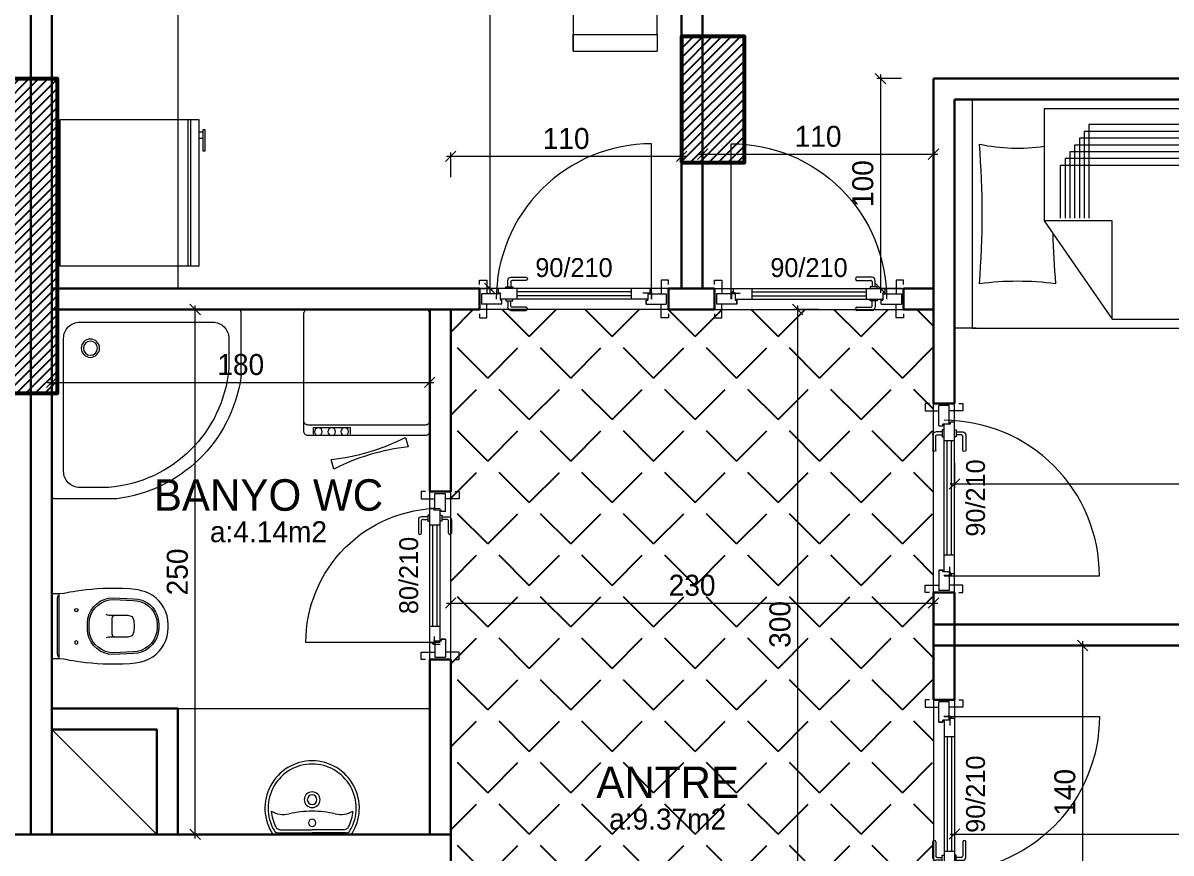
# Model space of a CAD drawing. Header units: centimetres. Extents: x 562865 to 1310255, y -148070 to 32737.
# Drawn here: x 655124 to 655670, y -25218 to -24823 of the extents above; entities that cross this region are included whole.
import ezdxf
from ezdxf.enums import TextEntityAlignment as Align

# ---------------------------------------------------------------- set-up
doc = ezdxf.new("R2010")
doc.units = ezdxf.units.CM
doc.header["$LTSCALE"] = 2.5
doc.layers.get('0').update_dxf_attribs({"color": 86})
for name, color, linetype in [('alan', 7, 'Continuous'), ('kapi-yazi', 7, 'Continuous'), ('mahal', 7, 'Continuous'), ('tarama', 173, 'Continuous'), ('TARAMA KOLON', 252, 'Continuous')]:
    doc.layers.add(name, color=color, linetype=linetype)
for name, color, linetype, lineweight in [('DUVAR', 4, 'Continuous', 30), ('duvar-kesim', 7, 'Continuous', 0), ('iç ölçü', 106, 'Continuous', 18), ('kapi', 9, 'Continuous', 0), ('kolon', 1, 'Continuous', 53), ('TEFRIS', 33, 'Continuous', 0)]:
    doc.layers.add(name, color=color, linetype=linetype, lineweight=lineweight)
doc.styles.add('PINAR', font='comic.ttf')
doc.dimstyles.new('TEMİZ ÖLÇÜ', dxfattribs={"dimtxt": 10, "dimasz": 5, "dimexe": 1.8, "dimexo": 0.625, "dimgap": 3, "dimtad": 1, "dimdec": 0, "dimrnd": 0.5, "dimzin": 1, "dimdsep": 46, "dimtxsty": 'PINAR', "dimblk": 'OBLIQUE', "dimcen": 0.9, "dimdle": 2, "dimclrd": 256, "dimclre": 256, "dimclrt": 7, "dimadec": 0, "dimazin": 0, "dimtfac": 1, "dimtdec": 0, "dimtofl": 0, "dimtmove": 2, "dimatfit": 2, "dimfxl": 10, "dimfxlon": 1, "dimlwd": -1, "dimlwe": -1, "dimarcsym": 0})

# ---------------------------------------------------------------- blocks, each defined once
blk = doc.blocks.new('_Oblique')
at = {"color": 0, "linetype": 'ByBlock', "lineweight": -2}
blk.add_line((-0.5, -0.5), (0.5, 0.5), dxfattribs=at)
blk = doc.blocks.new('*D1723')
at = {"layer": 'Defpoints', "color": 0}
for p in [(655205.66, -24959.39), (655227.34, -24959.39), (655227.34, -25209.39)]:
    blk.add_point(p, dxfattribs=at)
at = {"layer": 'iç ölçü'}
for p, q in [((655215.66, -24959.39), (655203.86, -24959.39)), ((655205.66, -25211.39), (655205.66, -24957.39)), ((655215.66, -25209.39), (655203.86, -25209.39))]:
    blk.add_line(p, q, dxfattribs=at)
at = {"layer": 'iç ölçü', "linetype": 'ByBlock', "xscale": 5, "yscale": 5, "zscale": 5}
for p, rotation in [((655205.66, -24959.39), 90), ((655205.66, -25209.39), 270)]:
    blk.add_blockref('_Oblique', p, dxfattribs=dict(at, rotation=rotation))
at = {"layer": 'iç ölçü', "color": 7, "insert": (655197.18, -25084.39), "char_height": 10, "attachment_point": 5, "rotation": 90, "style": 'PINAR'}
blk.add_mtext('250', dxfattribs=at)
blk = doc.blocks.new('*D1724')
at = {"layer": 'Defpoints', "color": 0}
for p in [(655317.34, -24994.1), (655137.34, -25018.91), (655317.34, -25018.91)]:
    blk.add_point(p, dxfattribs=at)
at = {"layer": 'iç ölçü'}
for p, q in [((655137.34, -25004.1), (655137.34, -24992.3)), ((655317.34, -25004.1), (655317.34, -24992.3)), ((655135.34, -24994.1), (655319.34, -24994.1))]:
    blk.add_line(p, q, dxfattribs=at)
at = {"layer": 'iç ölçü', "linetype": 'ByBlock', "xscale": 5, "yscale": 5, "zscale": 5, "rotation": 180}
blk.add_blockref('_Oblique', (655137.34, -24994.1), dxfattribs=at)
at = {"layer": 'iç ölçü', "linetype": 'ByBlock', "xscale": 5, "yscale": 5, "zscale": 5}
blk.add_blockref('_Oblique', (655317.34, -24994.1), dxfattribs=at)
at = {"layer": 'iç ölçü', "color": 7, "insert": (655227.34, -24985.64), "char_height": 10, "attachment_point": 5, "style": 'PINAR'}
blk.add_mtext('180', dxfattribs=at)
blk = doc.blocks.new('*D1727')
at = {"layer": 'Defpoints', "color": 0}
for p in [(655437.34, -24886.37), (655437.34, -24933.88), (655327.34, -24977.63)]:
    blk.add_point(p, dxfattribs=at)
at = {"layer": 'iç ölçü'}
for p, q in [((655325.34, -24886.37), (655439.34, -24886.37)), ((655327.34, -24896.37), (655327.34, -24884.57)), ((655437.34, -24896.37), (655437.34, -24884.57))]:
    blk.add_line(p, q, dxfattribs=at)
at = {"layer": 'iç ölçü', "linetype": 'ByBlock', "xscale": 5, "yscale": 5, "zscale": 5, "rotation": 180}
blk.add_blockref('_Oblique', (655327.34, -24886.37), dxfattribs=at)
at = {"layer": 'iç ölçü', "linetype": 'ByBlock', "xscale": 5, "yscale": 5, "zscale": 5}
blk.add_blockref('_Oblique', (655437.34, -24886.37), dxfattribs=at)
at = {"layer": 'iç ölçü', "color": 7, "insert": (655382.34, -24877.96), "char_height": 10, "attachment_point": 5, "style": 'PINAR'}
blk.add_mtext('110', dxfattribs=at)
blk = doc.blocks.new('*D1728')
at = {"layer": 'Defpoints', "color": 0}
for p in [(655557.34, -24885.34), (655447.34, -24949.21), (655557.34, -24992.95)]:
    blk.add_point(p, dxfattribs=at)
at = {"layer": 'iç ölçü'}
for p, q in [((655445.34, -24885.34), (655559.34, -24885.34)), ((655447.34, -24895.34), (655447.34, -24883.54)), ((655557.34, -24895.34), (655557.34, -24883.54))]:
    blk.add_line(p, q, dxfattribs=at)
at = {"layer": 'iç ölçü', "linetype": 'ByBlock', "xscale": 5, "yscale": 5, "zscale": 5, "rotation": 180}
blk.add_blockref('_Oblique', (655447.34, -24885.34), dxfattribs=at)
at = {"layer": 'iç ölçü', "linetype": 'ByBlock', "xscale": 5, "yscale": 5, "zscale": 5}
blk.add_blockref('_Oblique', (655557.34, -24885.34), dxfattribs=at)
at = {"layer": 'iç ölçü', "color": 7, "insert": (655502.34, -24876.94), "char_height": 10, "attachment_point": 5, "style": 'PINAR'}
blk.add_mtext('110', dxfattribs=at)
blk = doc.blocks.new('*D1730')
at = {"layer": 'Defpoints', "color": 0}
for p in [(655567.34, -25014.39), (656005.38, -25014.39), (656005.38, -25042.48)]:
    blk.add_point(p, dxfattribs=at)
at = {"layer": 'iç ölçü'}
for p, q in [((655567.34, -25032.48), (655567.34, -25044.28)), ((656005.38, -25032.48), (656005.38, -25044.28)), ((655565.34, -25042.48), (656007.38, -25042.48))]:
    blk.add_line(p, q, dxfattribs=at)
at = {"layer": 'iç ölçü', "linetype": 'ByBlock', "xscale": 5, "yscale": 5, "zscale": 5, "rotation": 180}
blk.add_blockref('_Oblique', (655567.34, -25042.48), dxfattribs=at)
at = {"layer": 'iç ölçü', "linetype": 'ByBlock', "xscale": 5, "yscale": 5, "zscale": 5}
blk.add_blockref('_Oblique', (656005.38, -25042.48), dxfattribs=at)
at = {"layer": 'iç ölçü', "color": 7, "insert": (655786.36, -25034.02), "char_height": 10, "attachment_point": 5, "style": 'PINAR'}
blk.add_mtext('438', dxfattribs=at)
blk = doc.blocks.new('*D1732')
at = {"layer": 'Defpoints', "color": 0}
for p in [(655567.34, -25200.8), (656005.38, -25200.8), (656005.38, -25209.23)]:
    blk.add_point(p, dxfattribs=at)
at = {"layer": 'iç ölçü'}
for p, q in [((655567.34, -25201.43), (655567.34, -25211.03)), ((656005.38, -25201.43), (656005.38, -25211.03)), ((655565.34, -25209.23), (656007.38, -25209.23))]:
    blk.add_line(p, q, dxfattribs=at)
at = {"layer": 'iç ölçü', "linetype": 'ByBlock', "xscale": 5, "yscale": 5, "zscale": 5, "rotation": 180}
blk.add_blockref('_Oblique', (655567.34, -25209.23), dxfattribs=at)
at = {"layer": 'iç ölçü', "linetype": 'ByBlock', "xscale": 5, "yscale": 5, "zscale": 5}
blk.add_blockref('_Oblique', (656005.38, -25209.23), dxfattribs=at)
at = {"layer": 'iç ölçü', "color": 7, "insert": (655786.36, -25200.77), "char_height": 10, "attachment_point": 5, "style": 'PINAR'}
blk.add_mtext('438', dxfattribs=at)
blk = doc.blocks.new('*D1735')
at = {"layer": 'Defpoints', "color": 0}
for p in [(655331.39, -24579.39), (655331.39, -24949.39), (655345.98, -24949.39)]:
    blk.add_point(p, dxfattribs=at)
at = {"layer": 'iç ölçü'}
for p, q in [((655335.98, -24579.39), (655347.78, -24579.39)), ((655345.98, -24577.39), (655345.98, -24951.39)), ((655335.98, -24949.39), (655347.78, -24949.39))]:
    blk.add_line(p, q, dxfattribs=at)
at = {"layer": 'iç ölçü', "linetype": 'ByBlock', "xscale": 5, "yscale": 5, "zscale": 5}
for p, rotation in [((655345.98, -24579.39), 90), ((655345.98, -24949.39), 270)]:
    blk.add_blockref('_Oblique', p, dxfattribs=dict(at, rotation=rotation))
at = {"layer": 'iç ölçü', "color": 7, "insert": (655337.5, -24764.39), "char_height": 10, "attachment_point": 5, "rotation": 90, "style": 'PINAR'}
blk.add_mtext('370', dxfattribs=at)
blk = doc.blocks.new('*D1744')
at = {"layer": 'Defpoints', "color": 0}
for p in [(655632, -25119.39), (655628.35, -25259.39), (655632, -25259.39)]:
    blk.add_point(p, dxfattribs=at)
at = {"layer": 'iç ölçü'}
for p, q in [((655628.35, -25117.39), (655628.35, -25261.39)), ((655631.37, -25119.39), (655626.55, -25119.39)), ((655631.37, -25259.39), (655626.55, -25259.39))]:
    blk.add_line(p, q, dxfattribs=at)
at = {"layer": 'iç ölçü', "linetype": 'ByBlock', "xscale": 5, "yscale": 5, "zscale": 5}
for p, rotation in [((655628.35, -25119.39), 90), ((655628.35, -25259.39), 270)]:
    blk.add_blockref('_Oblique', p, dxfattribs=dict(at, rotation=rotation))
at = {"layer": 'iç ölçü', "color": 7, "insert": (655619.94, -25189.39), "char_height": 10, "attachment_point": 5, "rotation": 90, "style": 'PINAR'}
blk.add_mtext('140', dxfattribs=at)
blk = doc.blocks.new('*D1745')
at = {"layer": 'Defpoints', "color": 0}
for p in [(655557.34, -24849.39), (655532.11, -24949.39), (655557.34, -24949.39)]:
    blk.add_point(p, dxfattribs=at)
at = {"layer": 'iç ölçü'}
for p, q in [((655542.11, -24849.39), (655530.31, -24849.39)), ((655532.11, -24847.39), (655532.11, -24951.39)), ((655542.11, -24949.39), (655530.31, -24949.39))]:
    blk.add_line(p, q, dxfattribs=at)
at = {"layer": 'iç ölçü', "linetype": 'ByBlock', "xscale": 5, "yscale": 5, "zscale": 5}
for p, rotation in [((655532.11, -24849.39), 90), ((655532.11, -24949.39), 270)]:
    blk.add_blockref('_Oblique', p, dxfattribs=dict(at, rotation=rotation))
at = {"layer": 'iç ölçü', "color": 7, "insert": (655523.7, -24899.39), "char_height": 10, "attachment_point": 5, "rotation": 90, "style": 'PINAR'}
blk.add_mtext('100', dxfattribs=at)
blk = doc.blocks.new('fm-door1')
at = {"linetype": 'Continuous'}
for p, q in [((0, 25), (0, -25)), ((100, 25), (0, 25)), ((79.7, 31.8), (79.7, -0.3)), ((84, 27.6), (127.8, 27.6)), ((90, 50), (910, 50)), ((90, 50), (90, 30)), ((100, 30), (90, 30)), ((100, 30), (100, -5)), ((100, 30), (100, -5)), ((100, 0), (900, 0)), ((190, 50), (190, 0)), ((810, 50), (810, 0)), ((910, 30), (900, 30)), ((900, 30), (900, -5)), ((900, 25), (1000, 25)), ((910, 50), (910, 30)), ((1000, 25), (1000, -25)), ((110, -25), (0, -25)), ((100, -5), (110, -5)), ((110, -5), (100, -5)), ((110, -5), (110, -25)), ((110, -25), (110, -5)), ((890, -25), (890, -5)), ((890, -5), (900, -5)), ((890, -25), (1000, -25))]:
    blk.add_line(p, q, dxfattribs=at)
at = {"color": 8, "linetype": 'Continuous'}
for p, q in [((190, 35), (810, 35)), ((190, 15), (810, 15))]:
    blk.add_line(p, q, dxfattribs=at)
at = {"linetype": 'Continuous'}
for points in [[(857.6, 58.1), (857.6, 88.9, 0.414214), (842.4, 104.1), (758.6, 104.1, 1), (758.6, 88.9), (834.8, 88.9, -0.414214), (842.4, 81.3), (842.4, 58.1)], [(857.6, -8.1), (857.6, -38.9, -0.414214), (842.4, -54.1), (758.6, -54.1, -1), (758.6, -38.9), (834.8, -38.9, 0.414214), (842.4, -31.3), (842.4, -8.1)]]:
    blk.add_lwpolyline(points, format="xyb", dxfattribs=at)
for points in [[(869, 50), (869, 58.1), (831, 58.1), (831, 50)], [(869, 0), (869, -8.1), (831, -8.1), (831, 0)]]:
    blk.add_lwpolyline(points, dxfattribs=at)
blk.add_circle((84, 31.8), 4.26, dxfattribs=at)
blk = doc.blocks.new('Lav-1')
for p, q in [((-18.7083, 0), (18.7083, 0)), ((-15.105, -2.2), (0, -2.2)), ((15.105, -2.2), (0, -2.2))]:
    blk.add_line(p, q)
at = {"color": 8}
for p in [(-15.9925, -0.7), (15.9925, -0.7)]:
    blk.add_line(p, (0, -0.7), dxfattribs=at)
for centre, radius, start, end in [((0, -12.5), 22.5, 146.251011, 270), ((0, -12.5), 22.5, 270, 33.748989), ((0, -12.5), 19.5, 152.688782, 175.764074), ((-15.105, -4.7), 2.5, 90, 152.688782), ((15.105, -4.7), 2.5, 27.311218, 90), ((0, -12.5), 19.5, 4.235926, 27.311218), ((-13.5377, -21.504), 12, 77.387843, 119.499625), ((0, 39), 50, 257.387843, 270), ((0, 39), 50, 270, 282.612157), ((13.5377, -21.504), 12, 60.500375, 102.612157)]:
    blk.add_arc(centre, radius, start, end)
for centre, radius, start, end in [((0, -12.5), 21, 149.821029, 270), ((-15.9925, -3.2), 2.5, 90, 149.821029), ((0, -5.5), 1.75, 90, 270), ((0, -12.5), 21, 270, 30.178971), ((0, -5.5), 1.75, 270, 90), ((15.9925, -3.2), 2.5, 30.178971, 90), ((0, -16.5), 3.75, 90, 270), ((0, -16.5), 2.3, 90, 270), ((0, -16.5), 3.75, 270, 90), ((0, -16.5), 2.3, 270, 90)]:
    blk.add_arc(centre, radius, start, end, dxfattribs=at)
blk = doc.blocks.new('C.Mak')
at = {"color": 8}
for p, q in [((25.69, -56.11), (8.15, -56.11)), ((8.15, -56.11), (8.15, -59.29)), ((25.69, -59.29), (25.69, -56.11))]:
    blk.add_line(p, q, dxfattribs=at)
blk.add_lwpolyline([(-27.67, 0, 0.414214), (-29.72, -2.05), (-29.72, -57.95, 0.414214), (-27.67, -60), (28.23, -60, 0.414214), (30.28, -57.95), (30.28, -2.05, 0.414214), (28.23, 0)], format="xyb", close=True)
blk.add_lwpolyline([(-29.72, -52.95, 0.414214), (-27.67, -55), (28.23, -55, 0.414214), (30.28, -52.95)], format="xyb")
blk.add_lwpolyline([(15.87, -75.96), (17.21, -71.43, -0.091234), (-18.18, -60.91), (-19.53, -65.44, -0.091234)], format="xyb", close=True, dxfattribs=at)
for centre in [(10.72, -58.18), (16.92, -58.18), (23.32, -58.18)]:
    blk.add_circle(centre, 1.82, dxfattribs=at)
blk = doc.blocks.new('Klozet-3')
for p, q in [((15.4, -3.57), (-15.35, -3.57)), ((-14.68, -2.98), (-14.01, -2.7)), ((-14.01, -2.7), (-13.13, -2.55)), ((-13.13, -2.55), (-12.69, -2.51)), ((-12.69, -2.51), (-4.94, -2.51)), ((-4.94, -2.51), (4.84, -2.51)), ((4.84, -2.51), (12.59, -2.51)), ((12.59, -2.51), (13.02, -2.55)), ((13.02, -2.55), (13.91, -2.7)), ((13.91, -2.7), (14.58, -2.98))]:
    blk.add_line(p, q)
at = {"color": 8}
for p, q in [((-4.79, -29.04), (-5.06, -29.5)), ((-5.06, -29.5), (-5.06, -29.74)), ((-3.85, -28.8), (-4.79, -29.04)), ((-0.44, -28.8), (-3.85, -28.8)), ((0.43, -28.8), (-0.44, -28.8)), ((3.83, -28.8), (0.43, -28.8)), ((4.77, -29.04), (3.83, -28.8)), ((5.04, -29.5), (4.77, -29.04)), ((5.04, -29.74), (5.04, -29.5))]:
    blk.add_line(p, q, dxfattribs=at)
blk.add_lwpolyline([(-17.9, -24.49), (-17.74, -21.61), (-17.53, -18.9), (-17.27, -16.37), (-17, -14.05), (-16.71, -11.97), (-16.43, -10.14), (-16.16, -8.6), (-15.93, -7.36), (-15.75, -6.44), (-15.63, -5.87), (-15.58, -5.68), (-15.46, -3.72), (-15.45, -1.23), (-15.46, 0), (15.46, 0), (15.45, -1.23), (15.46, -3.72), (15.58, -5.68), (15.63, -5.87), (15.75, -6.44), (15.93, -7.36), (16.16, -8.6), (16.43, -10.14), (16.71, -11.97), (17, -14.05), (17.27, -16.37), (17.53, -18.9), (17.74, -21.61), (17.9, -24.49), (17.99, -27.52), (18, -30.66), (17.91, -33.9), (17.71, -37.21), (17.43, -39.85), (17.08, -41.83), (16.91, -42.61), (16.36, -44.56), (15.56, -46.4), (14.55, -48.11), (13.33, -49.69), (11.94, -51.1), (10.38, -52.35), (8.67, -53.4), (6.84, -54.25), (4.9, -54.87), (2.88, -55.26), (0.78, -55.39), (-0.78, -55.39), (-2.88, -55.26), (-4.9, -54.87), (-6.84, -54.25), (-8.67, -53.4), (-10.38, -52.35), (-11.94, -51.1), (-13.33, -49.69), (-14.55, -48.11), (-15.56, -46.4), (-16.36, -44.56), (-16.91, -42.61), (-17.08, -41.83), (-17.43, -39.85), (-17.71, -37.21), (-17.91, -33.9), (-18, -30.66), (-17.99, -27.52)], close=True)
for points in [[(-7.32, -11.04), (-7.7, -10.94), (-8.07, -11.04), (-8.34, -11.31), (-8.44, -11.69), (-8.34, -12.07), (-8.07, -12.34), (-7.7, -12.44), (-7.32, -12.34), (-7.05, -12.07), (-6.95, -11.69), (-7.05, -11.31)], [(7.15, -11.31), (7.42, -11.04), (7.8, -10.94), (8.17, -11.04), (8.44, -11.31), (8.55, -11.69), (8.44, -12.07), (8.17, -12.34), (7.8, -12.44), (7.42, -12.34), (7.15, -12.07), (7.05, -11.69)], [(-13.52, -29.22), (-13.07, -38.88), (-12.88, -41.04), (-12.33, -43.08), (-11.45, -44.96), (-10.27, -46.64), (-8.83, -48.09), (-7.16, -49.28), (-5.29, -50.17), (-3.26, -50.73), (-1.09, -50.93), (0.99, -50.93), (3.16, -50.72), (5.19, -50.14), (7.05, -49.21), (8.72, -47.99), (10.16, -46.52), (11.35, -44.83), (12.25, -42.96), (12.82, -40.97), (13.04, -38.88), (13.49, -29.22), (13.3, -27.05), (12.74, -24.99), (11.86, -23.09), (10.68, -21.38), (9.24, -19.89), (7.57, -18.67), (5.7, -17.75), (3.67, -17.18), (1.51, -16.98), (-1.54, -16.98), (-3.7, -17.18), (-5.74, -17.75), (-7.6, -18.67), (-9.27, -19.89), (-10.72, -21.38), (-11.89, -23.09), (-12.78, -24.99), (-13.33, -27.05)], [(-12.73, -29.5), (-12.3, -38.59), (-12.12, -40.64), (-11.59, -42.58), (-10.74, -44.38), (-9.62, -46.01), (-8.24, -47.42), (-6.65, -48.58), (-4.88, -49.46), (-2.95, -50.01), (-0.91, -50.2), (0.66, -50.2), (2.7, -50.01), (4.65, -49.46), (6.45, -48.58), (8.08, -47.42), (9.49, -46.01), (10.65, -44.38), (11.53, -42.58), (12.08, -40.64), (12.27, -38.59), (12.69, -29.5), (12.51, -27.45), (12, -25.5), (11.17, -23.68), (10.06, -22.04), (8.71, -20.61), (7.14, -19.43), (5.38, -18.54), (3.47, -17.98), (1.44, -17.78), (-1.42, -17.78), (-3.46, -17.98), (-5.37, -18.54), (-7.14, -19.43), (-8.71, -20.61), (-10.07, -22.04), (-11.19, -23.68), (-12.02, -25.5), (-12.55, -27.45)]]:
    blk.add_lwpolyline(points, close=True, dxfattribs=at)
blk.add_lwpolyline([(5.47, -25.87), (5.22, -26.6), (5.11, -27.1), (5.09, -27.28), (5.09, -36.43), (4.39, -38.41), (2.57, -39.21), (0.04, -39.36), (-0.06, -39.36), (-2.58, -39.21), (-4.4, -38.41), (-5.1, -36.43), (-5.11, -27.28), (-5.13, -27.1), (-5.23, -26.6), (-5.49, -25.87)], dxfattribs=at)
blk = doc.blocks.new('Dus-1')
for points in [[(90.17, -30.9), (90.17, -1.18, 0.414214), (88.99, 0), (0, 0)], [(0, 0), (0, -88.82, 0.414214), (1.18, -90), (32.74, -90)], [(84.75, -27.05), (84.75, -13.27, 0.414214), (77.1, -5.62), (13.68, -5.62, 0.414214), (6.03, -13.27), (6.03, -76.68, 0.414214), (13.68, -84.33), (28.13, -84.33)]]:
    blk.add_lwpolyline(points, format="xyb")
at = {"color": 8}
for radius in [4.36, 3.36]:
    blk.add_circle((18.4, -18.38), radius, dxfattribs=at)
for centre, radius, start, end in [((22.42, -22.07), 62.53, 275.2351, 355.4339), ((22.48, -22.58), 68.19, 278.6497, 352.9998)]:
    blk.add_arc(centre, radius, start, end)
blk = doc.blocks.new('*D1752')
at = {"layer": 'Defpoints', "color": 0}
for p in [(655557.34, -25099.2), (655557.34, -25111.77), (655327.34, -25149.39)]:
    blk.add_point(p, dxfattribs=at)
at = {"layer": 'iç ölçü'}
for p, q in [((655325.34, -25099.2), (655559.34, -25099.2)), ((655327.34, -25109.2), (655327.34, -25097.4)), ((655557.34, -25109.2), (655557.34, -25097.4))]:
    blk.add_line(p, q, dxfattribs=at)
at = {"layer": 'iç ölçü', "linetype": 'ByBlock', "xscale": 5, "yscale": 5, "zscale": 5, "rotation": 180}
blk.add_blockref('_Oblique', (655327.34, -25099.2), dxfattribs=at)
at = {"layer": 'iç ölçü', "linetype": 'ByBlock', "xscale": 5, "yscale": 5, "zscale": 5}
blk.add_blockref('_Oblique', (655557.34, -25099.2), dxfattribs=at)
at = {"layer": 'iç ölçü', "color": 7, "insert": (655442.34, -25090.79), "char_height": 10, "attachment_point": 5, "style": 'PINAR'}
blk.add_mtext('230', dxfattribs=at)
blk = doc.blocks.new('*D1753')
at = {"layer": 'Defpoints', "color": 0}
for p in [(655492.64, -24959.39), (655557.34, -24959.39), (655502.85, -25259.39)]:
    blk.add_point(p, dxfattribs=at)
at = {"layer": 'iç ölçü'}
for p, q in [((655502.64, -24959.39), (655490.84, -24959.39)), ((655492.64, -25261.39), (655492.64, -24957.39)), ((655502.23, -25259.39), (655490.84, -25259.39))]:
    blk.add_line(p, q, dxfattribs=at)
at = {"layer": 'iç ölçü', "linetype": 'ByBlock', "xscale": 5, "yscale": 5, "zscale": 5}
for p, rotation in [((655492.64, -24959.39), 90), ((655492.64, -25259.39), 270)]:
    blk.add_blockref('_Oblique', p, dxfattribs=dict(at, rotation=rotation))
at = {"layer": 'iç ölçü', "color": 7, "insert": (655484.22, -25109.39), "char_height": 10, "attachment_point": 5, "rotation": 90, "style": 'PINAR'}
blk.add_mtext('300', dxfattribs=at)
blk = doc.blocks.new('Buzdlb2')
for p, q in [((-32, 0), (32, 0)), ((35, -4), (-35, -4)), ((-35, -4), (-35, -70)), ((35, -70), (35, -4)), ((35, -65), (-35, -65)), ((-35, -66), (35, -66)), ((-35, -70), (35, -70))]:
    blk.add_line(p, q)
at = {"color": 8}
for p, q in [((-29, -70), (-29, -72)), ((-26, -70), (-26, -72)), ((-30, -72), (-20, -72)), ((-30, -73), (-30, -72)), ((-20, -73), (-30, -73)), ((-20, -72), (-20, -73))]:
    blk.add_line(p, q, dxfattribs=at)
blk = doc.blocks.new('G$C0735DA1E')
at = {"color": 42}
for p, q in [((0, 108.9), (0, 0)), ((8.51, 108.9), (0, 108.9)), ((8.51, 0), (8.51, 108.9)), ((217.8, 104.59), (42.74, 104.59)), ((42.74, 104.59), (42.74, 51.22)), ((42.74, 51.22), (75.09, 4.31)), ((75.09, 51.22), (42.74, 51.22)), ((75.09, 4.31), (75.09, 51.22)), ((10.29, 0), (0, 0)), ((75.09, 4.31), (217.8, 4.31))]:
    blk.add_line(p, q, dxfattribs=at)
for p, q in [((213.49, 108.9), (8.51, 108.9)), ((217.8, 4.31), (217.8, 104.59)), ((8.51, 0), (213.49, 0))]:
    blk.add_line(p, q)
at = {"color": 8}
for p, q in [((61.77, 93.74), (61.77, 52.43)), ((212.41, 93.74), (61.77, 93.74)), ((64.05, 96.98), (64.05, 52.43)), ((212.41, 96.98), (64.05, 96.98)), ((59.48, 90.51), (59.48, 52.43)), ((212.41, 90.51), (59.48, 90.51)), ((212.41, 84.04), (54.92, 84.04)), ((54.92, 84.04), (54.92, 52.43)), ((212.41, 87.27), (57.2, 87.27)), ((57.2, 87.27), (57.2, 52.43)), ((212.41, 77.57), (50.35, 77.57)), ((50.35, 77.57), (50.35, 52.43)), ((212.41, 80.8), (52.63, 80.8)), ((52.63, 80.8), (52.63, 52.43))]:
    blk.add_line(p, q, dxfattribs=at)
for centre, start, end in [((213.49, 104.59), 360, 90), ((213.49, 4.31), 270, 0)]:
    blk.add_arc(centre, 4.31, start, end)
for centre, radius, start, end in [((-392.71, 54.41), 405.93, 355.2981, 4.7019), ((30.01, 173.57), 87.79, 258.068, 278.3406), ((417.07, 54.41), 370.41, 181.3977, 185.154), ((30.01, -112.77), 135.13, 82.2808, 97.7192)]:
    blk.add_arc(centre, radius, start, end, dxfattribs=at)
blk = doc.blocks.new('Table-5')
for p, q in [((-47.22, 62.15), (-47.22, 96.77)), ((7.78, 62.15), (7.78, 96.77)), ((-7.22, 88.77), (-7.22, 62.15)), ((47.78, 88.77), (47.78, 62.15)), ((-55, 57.44), (55, 57.44)), ((-55, 51.67), (-88.49, 51.67)), ((-54.03, 50.29), (-7.6, 50.29)), ((-7.6, 50.29), (26.83, 41.72)), ((55, 51.67), (88.49, 51.67)), ((26.83, 41.72), (55, 41.72)), ((-54.03, 36), (55, 36)), ((-54.03, 30.28), (54.05, 30.28)), ((-5.19, 17.89), (11.22, 24.56)), ((11.22, 24.56), (55, 24.56)), ((-54.03, 17.89), (-5.19, 17.89)), ((-80.49, 11.67), (-55, 11.67)), ((-55, 11.54), (55, 11.54)), ((80.49, 11.67), (55, 11.67)), ((-54.03, 4.39), (54.05, 4.39))]:
    blk.add_line(p, q)
at = {"color": 33}
for p, q in [((-47.22, 96.77), (-7.22, 96.77)), ((-47.22, 96.77), (-47.22, 88.77)), ((-7.22, 88.77), (-7.22, 96.77)), ((7.78, 96.77), (47.78, 96.77)), ((7.78, 96.77), (7.78, 88.77)), ((47.78, 88.77), (47.78, 96.77)), ((-47.22, 88.77), (-7.22, 88.77)), ((7.78, 88.77), (47.78, 88.77)), ((-55, 62.15), (55, 62.15)), ((-55, 0), (-55, 62.15)), ((55, 62.15), (55, 0)), ((-88.49, 51.67), (-80.49, 51.67)), ((-88.49, 51.67), (-88.49, 11.67)), ((-80.49, 51.67), (-80.49, 11.67)), ((80.49, 51.67), (80.49, 11.67)), ((88.49, 51.67), (80.49, 51.67)), ((88.49, 51.67), (88.49, 11.67)), ((-80.49, 11.67), (-88.49, 11.67)), ((80.49, 11.67), (88.49, 11.67)), ((55, 0), (-55, 0))]:
    blk.add_line(p, q, dxfattribs=at)
blk = doc.blocks.new('SB')
at = {"layer": 'TARAMA KOLON'}
h = blk.add_hatch(dxfattribs=at)
h.set_pattern_fill('ANSI31', color=256, angle=7e-15)
h.paths.add_polyline_path([(655327.34, -25829.39), (655302.34, -25829.39), (655302.34, -25959.39), (655327.34, -25959.39)])
h.paths.add_polyline_path([(655437.34, -24424.14), (655477.34, -24424.14), (655477.34, -24494.14), (655437.34, -24494.14)])
h.paths.add_polyline_path([(655327.34, -25359.39), (655297.34, -25359.39), (655297.34, -25469.39), (655327.34, -25469.39)])
h.paths.add_polyline_path([(655327.34, -26079.39), (655327.34, -26109.39), (655257.34, -26109.39), (655257.34, -26079.39)])
h.paths.add_polyline_path([(654229.3, -24849.39), (654229.3, -24889.39), (654299.3, -24889.39), (654299.3, -24849.39)])
h.paths.add_polyline_path([(654269.3, -25899.39), (654229.3, -25899.39), (654229.3, -25829.39), (654269.3, -25829.39)])
h.paths.add_polyline_path([(654229.3, -25444.39), (654229.3, -25469.39), (654379.3, -25469.39), (654379.3, -25444.39)])
h.paths.add_polyline_path([(655112.34, -26369.39), (655142.34, -26369.39), (655142.34, -26429.39), (655112.34, -26429.39)])
h.paths.add_polyline_path([(654997.34, -26079.39), (654997.34, -26109.39), (654927.34, -26109.39), (654927.34, -26079.39)])
h.paths.add_polyline_path([(655437.34, -24889.39), (655467.34, -24889.39), (655467.34, -24829.39), (655437.34, -24829.39)])
h.paths.add_polyline_path([(655112.34, -26834.64), (655142.34, -26834.64), (655142.34, -26894.64), (655112.34, -26894.64)])
h.paths.add_polyline_path([(654787.34, -26369.39), (654817.34, -26369.39), (654817.34, -26429.39), (654787.34, -26429.39)])
h.paths.add_polyline_path([(655437.34, -26824.64), (655477.34, -26824.64), (655477.34, -26894.64), (655437.34, -26894.64)])
h.paths.add_polyline_path([(654299.3, -26369.39), (654299.3, -26409.39), (654229.3, -26409.39), (654229.3, -26369.39)])
h.paths.add_polyline_path([(654777.34, -26824.64), (654817.34, -26824.64), (654817.34, -26894.64), (654777.34, -26894.64)])
h.paths.add_polyline_path([(655437.34, -26369.39), (655467.34, -26369.39), (655467.34, -26429.39), (655437.34, -26429.39)])
h.paths.add_polyline_path([(655985.38, -25829.39), (656025.38, -25829.39), (656025.38, -25899.39), (655985.38, -25899.39)])
h.paths.add_polyline_path([(654927.34, -25959.39), (654927.34, -25359.39), (655177.34, -25359.39), (655177.34, -25389.39), (654952.35, -25389.39), (654952.35, -25729.39), (655177.34, -25729.39), (655177.34, -25754.39), (654952.34, -25754.39), (654952.34, -25934.39), (655177.34, -25934.39), (655177.34, -25959.39)])
h.paths.add_polyline_path([(654777.34, -24424.14), (654817.34, -24424.14), (654817.34, -24494.14), (654777.34, -24494.14)])
h.paths.add_polyline_path([(655985.38, -26824.64), (656025.38, -26824.64), (656025.38, -26894.64), (655985.38, -26894.64)])
h.paths.add_polyline_path([(654229.3, -24424.14), (654269.3, -24424.14), (654269.3, -24494.14), (654229.3, -24494.14)])
h.paths.add_polyline_path([(655107.34, -24424.14), (655147.34, -24424.14), (655147.34, -24494.14), (655107.34, -24494.14)])
h.paths.add_polyline_path([(655985.38, -24424.14), (656025.38, -24424.14), (656025.38, -24494.14), (655985.38, -24494.14)])
h.paths.add_polyline_path([(656025.38, -24849.39), (656025.38, -24889.39), (655955.38, -24889.39), (655955.38, -24849.39)])
h.paths.add_polyline_path([(654817.34, -24889.39), (654787.34, -24889.39), (654787.34, -24829.39), (654817.34, -24829.39)])
h.paths.add_polyline_path([(655114.84, -24849.39), (655139.84, -24849.39), (655139.84, -24999.39), (655114.84, -24999.39)])
h.paths.add_polyline_path([(656025.38, -26369.39), (656025.38, -26409.39), (655955.38, -26409.39), (655955.38, -26369.39)])
h.paths.add_polyline_path([(654229.3, -26824.64), (654269.3, -26824.64), (654269.3, -26894.64), (654229.3, -26894.64)])
h.paths.add_polyline_path([(656025.38, -25444.39), (656025.38, -25469.39), (655875.38, -25469.39), (655875.38, -25444.39)])
at = {"layer": 'kolon'}
for points in [[(655437.34, -24889.39), (655467.34, -24889.39), (655467.34, -24829.39), (655437.34, -24829.39)], [(655114.84, -24849.39), (655139.84, -24849.39), (655139.84, -24999.39), (655114.84, -24999.39)]]:
    blk.add_lwpolyline(points, close=True, dxfattribs=at)

msp = doc.modelspace()

# ---------------------------------------------------------------- hatches: boundary and pattern name
at = {"layer": 'tarama'}
h = msp.add_hatch(dxfattribs=at)
h.set_pattern_fill('ANGLE', color=256, scale=4, angle=45)
h.set_pattern_definition([(45, (0, 0), (-19.7565635, 19.7565635), [20.32, -7.62]), (135, (0, 0), (-19.7565635, -19.7565635), [20.32, -7.62])])
h.paths.add_polyline_path([(655557.34, -25259.39), (655467.34, -25259.39), (655457.34, -25259.39), (655457.34, -25389.39), (655327.34, -25389.39), (655327.34, -24959.39), (655557.34, -24959.39)])

# ---------------------------------------------------------------- linework, layer by layer
at = {"layer": 'DUVAR'}
for p, q in [((655127.34, -24424.14), (655127.34, -25209.39)), ((655137.34, -24424.14), (655137.34, -25209.39)), ((655437.34, -24424.14), (655437.34, -24949.39)), ((655447.34, -24424.14), (655447.34, -24949.39)), ((656005.38, -24849.39), (655557.34, -24849.39)), ((655557.34, -24849.39), (655557.34, -25004.16)), ((656005.38, -24859.39), (655567.34, -24859.39)), ((655567.34, -24859.39), (655567.34, -25004.16)), ((655341.06, -24949.39), (655137.34, -24949.39)), ((655341.06, -24959.39), (655341.06, -24949.39)), ((655453.01, -24949.39), (655431.06, -24949.39)), ((655431.06, -24959.39), (655431.06, -24949.39)), ((655453.01, -24959.39), (655453.01, -24949.39)), ((655557.34, -24949.39), (655543.01, -24949.39)), ((655543.01, -24959.39), (655543.01, -24949.39)), ((655341.06, -24959.39), (655137.34, -24959.39)), ((655317.34, -25046.06), (655317.34, -24959.39)), ((655327.34, -25046.06), (655327.34, -24959.39)), ((655453.01, -24959.39), (655431.06, -24959.39)), ((655557.34, -24959.39), (655543.01, -24959.39)), ((655557.34, -25004.16), (655567.34, -25004.16)), ((655327.34, -25046.06), (655317.34, -25046.06)), ((655557.34, -25094.16), (655557.34, -25145.25)), ((655557.34, -25094.16), (655567.34, -25094.16)), ((655567.34, -25094.16), (655567.34, -25145.25)), ((656005.38, -25109.39), (655557.34, -25109.39)), ((656005.38, -25119.39), (655557.34, -25119.39)), ((655317.34, -25209.39), (655317.34, -25126.06)), ((655327.34, -25126.06), (655317.34, -25126.06)), ((655327.34, -25209.39), (655327.34, -25126.06)), ((655557.34, -25145.25), (655567.34, -25145.25)), ((654927.34, -25209.39), (655327.34, -25209.39)), ((655327.34, -25248.18), (655327.34, -25209.39))]:
    msp.add_line(p, q, dxfattribs=at)
msp.add_lwpolyline([(655197.34, -25209.39), (655197.34, -25149.39), (655137.34, -25149.39)], dxfattribs=at)
msp.add_lwpolyline([(655137.34, -25209.39), (655187.34, -25209.39), (655187.34, -25159.39), (655137.34, -25159.39)], close=True, dxfattribs=at)
at = {"layer": 'duvar-kesim'}
for p, q in [((655431.06, -24949.39), (655341.06, -24949.39)), ((655453.01, -24949.39), (655543.01, -24949.39)), ((655431.06, -24959.39), (655341.06, -24959.39)), ((655453.01, -24959.39), (655543.01, -24959.39)), ((655557.34, -25094.16), (655557.34, -25004.16)), ((655567.34, -25094.16), (655567.34, -25004.16)), ((655317.34, -25126.06), (655317.34, -25046.06)), ((655327.34, -25126.06), (655327.34, -25046.06)), ((655557.34, -25145.25), (655557.34, -25235.25)), ((655567.34, -25145.25), (655567.34, -25235.25))]:
    msp.add_line(p, q, dxfattribs=at)
at = {"layer": 'iç ölçü'}
msp.add_line((655137.34, -25159.39), (655187.34, -25209.39), dxfattribs=at)
at = {"layer": 'kapi'}
for points in [[(655423.06, -24954.39), (655423.06, -24880.39, 0.414214), (655349.06, -24954.39, 0.414214)], [(655461.01, -24954.39), (655461.01, -24880.39, -0.414214), (655535.01, -24954.39, -0.414214)], [(655562.34, -25086.16), (655636.34, -25086.16, 0.414214), (655562.34, -25012.16, 0.414214)], [(655322.34, -25118.06), (655258.34, -25118.06, -0.414214), (655322.34, -25054.06, -0.414214)], [(655562.34, -25153.25), (655636.34, -25153.25, -0.414214), (655562.34, -25227.25, -0.414214)]]:
    msp.add_lwpolyline(points, format="xyb", dxfattribs=at)
for points in [[(655341.06, -24947.39), (655341.06, -24945.39), (655344.56, -24945.39), (655344.56, -24951.89)], [(655431.06, -24947.39), (655431.06, -24945.39), (655427.56, -24945.39), (655427.56, -24951.89)], [(655453.01, -24947.39), (655453.01, -24945.39), (655456.51, -24945.39), (655456.51, -24951.89)], [(655543.01, -24947.39), (655543.01, -24945.39), (655539.51, -24945.39), (655539.51, -24951.89)], [(655341.06, -24961.39), (655341.06, -24963.39), (655344.56, -24963.39), (655344.56, -24956.89)], [(655431.06, -24961.39), (655431.06, -24963.39), (655427.56, -24963.39), (655427.56, -24956.89)], [(655453.01, -24961.39), (655453.01, -24963.39), (655456.51, -24963.39), (655456.51, -24956.89)], [(655543.01, -24961.39), (655543.01, -24963.39), (655539.51, -24963.39), (655539.51, -24956.89)], [(655555.34, -25004.16), (655553.34, -25004.16), (655553.34, -25007.66), (655559.84, -25007.66)], [(655569.34, -25004.16), (655571.34, -25004.16), (655571.34, -25007.66), (655564.84, -25007.66)], [(655315.34, -25046.06), (655313.34, -25046.06), (655313.34, -25049.56), (655319.84, -25049.56)], [(655329.34, -25046.06), (655331.34, -25046.06), (655331.34, -25049.56), (655324.84, -25049.56)], [(655555.34, -25094.16), (655553.34, -25094.16), (655553.34, -25090.66), (655559.84, -25090.66)], [(655569.34, -25094.16), (655571.34, -25094.16), (655571.34, -25090.66), (655564.84, -25090.66)], [(655315.34, -25126.06), (655313.34, -25126.06), (655313.34, -25122.56), (655319.84, -25122.56)], [(655329.34, -25126.06), (655331.34, -25126.06), (655331.34, -25122.56), (655324.84, -25122.56)], [(655555.34, -25145.25), (655553.34, -25145.25), (655553.34, -25148.75), (655559.84, -25148.75)], [(655569.34, -25145.25), (655571.34, -25145.25), (655571.34, -25148.75), (655564.84, -25148.75)]]:
    msp.add_lwpolyline(points, dxfattribs=at)
at = {"layer": 'TEFRIS'}
msp.add_line((655197.34, -25149.39), (655317.34, -25149.39), dxfattribs=at)
msp.add_lwpolyline([(655137.34, -24579.39), (655197.34, -24579.39), (655197.34, -24949.39), (655137.34, -24949.39)], close=True, dxfattribs=at)

# ---------------------------------------------------------------- block references
at = {"layer": 'kapi'}
for p, xscale, yscale, zscale, rotation in [((655430.06, -24954.39), 0.08800000000000002, -0.1, 0.08800000000000001, 180), ((655562.34, -25093.16), 0.08800000000000001, -0.1, 0.08800000000000001, 90), ((655322.34, -25125.06), 0.078, 0.1, 0.07800000000000001, 90), ((655562.34, -25146.25), 0.08800000000000001, 0.1, 0.08800000000000001, 270)]:
    msp.add_blockref('fm-door1', p, dxfattribs=dict(at, xscale=xscale, yscale=yscale, zscale=zscale, rotation=rotation))
at = {"layer": 'kapi', "xscale": 0.08800000000000001, "yscale": 0.1, "zscale": 0.08800000000000001}
msp.add_blockref('fm-door1', (655454.01, -24954.39), dxfattribs=at)
at = {"layer": 'TARAMA KOLON'}
msp.add_blockref('SB', (0, 0), dxfattribs=at)
at = {"layer": 'TEFRIS'}
for name, p, rotation in [('Table-5', (655437.34, -24747.83), 90), ('Lav-1', (655261.35, -25209.39), 180)]:
    msp.add_blockref(name, p, dxfattribs=dict(at, rotation=rotation))
msp.add_blockref('G$C0735DA1E', (655567.34, -24968.29), dxfattribs=at)
at = {"layer": 'TEFRIS', "xscale": -1}
for name, p, rotation in [('Buzdlb2', (655137.34, -24903.79), 89.99999999999999), ('Dus-1', (655137.34, -24959.39), 89.99999999999999), ('Klozet-3', (655137.34, -25110.22), 90)]:
    msp.add_blockref(name, p, dxfattribs=dict(at, rotation=rotation))
msp.add_blockref('C.Mak', (655287.62, -24959.39), dxfattribs=at)

# ---------------------------------------------------------------- texts
at = {"layer": 'alan', "style": 'PINAR'}
for s, p in [('a:4.14m2', (655240.54, -25070.23)), ('a:9.37m2', (655430.69, -25207.12))]:
    msp.add_text(s, height=10, dxfattribs=at).set_placement(p, align=Align.CENTER)
at = {"layer": 'kapi-yazi', "style": 'PINAR'}
for s, rotation, p in [('90/210', 360, (655386.06, -24939.39)), ('90/210', 90, (655577.34, -25049.16)), ('80/210', 90, (655307.34, -25086.06)), ('90/210', 90, (655577.34, -25190.25))]:
    msp.add_text(s, height=9, rotation=rotation, dxfattribs=at).set_placement(p, align=Align.MIDDLE_CENTER)
msp.add_text('90/210', height=9, dxfattribs=at).set_placement((655498.01, -24939.39), align=Align.MIDDLE_CENTER)
at = {"layer": 'mahal', "style": 'PINAR'}
for s, p in [('BANYO WC', (655240.54, -25055.23)), ('ANTRE', (655430.69, -25192.12))]:
    msp.add_text(s, height=15, dxfattribs=at).set_placement(p, align=Align.CENTER)

# ---------------------------------------------------------------- dimensions: what is measured, and where the dimension line sits
at = {"layer": 'iç ölçü'}
for base, p1, p2, picture, middle in [((655345.98, -24949.39), (655331.39, -24579.39), (655331.39, -24949.39), '*D1735', (655337.5, -24764.39)), ((655532.11, -24949.39), (655557.34, -24849.39), (655557.34, -24949.39), '*D1745', (655523.7, -24899.39)), ((655205.66, -24959.39), (655227.34, -25209.39), (655227.34, -24959.39), '*D1723', (655197.18, -25084.39)), ((655492.64, -24959.39), (655502.85, -25259.39), (655557.34, -24959.39), '*D1753', (655484.22, -25109.39)), ((655628.35, -25259.39), (655632, -25119.39), (655632, -25259.39), '*D1744', (655619.94, -25189.39))]:
    dim = msp.add_linear_dim(base=base, p1=p1, p2=p2, angle=90, dimstyle='TEMİZ ÖLÇÜ', dxfattribs=at)
    dim.commit()
    dim.dimension.update_dxf_attribs({"geometry": picture, "text_midpoint": middle})
for base, p1, p2, picture, middle in [((655437.34, -24886.37), (655327.34, -24977.63), (655437.34, -24933.88), '*D1727', (655382.34, -24877.96)), ((655557.34, -24885.34), (655447.34, -24949.21), (655557.34, -24992.95), '*D1728', (655502.34, -24876.94)), ((655317.34, -24994.1), (655137.34, -25018.91), (655317.34, -25018.91), '*D1724', (655227.34, -24985.64)), ((656005.38, -25042.48), (655567.34, -25014.39), (656005.38, -25014.39), '*D1730', (655786.36, -25034.02)), ((655557.34, -25099.2), (655327.34, -25149.39), (655557.34, -25111.77), '*D1752', (655442.34, -25090.79)), ((656005.38, -25209.23), (655567.34, -25200.8), (656005.38, -25200.8), '*D1732', (655786.36, -25200.77))]:
    dim = msp.add_linear_dim(base=base, p1=p1, p2=p2, dimstyle='TEMİZ ÖLÇÜ', dxfattribs=at)
    dim.commit()
    dim.dimension.update_dxf_attribs({"geometry": picture, "text_midpoint": middle})

doc.saveas('drawing.dxf')
